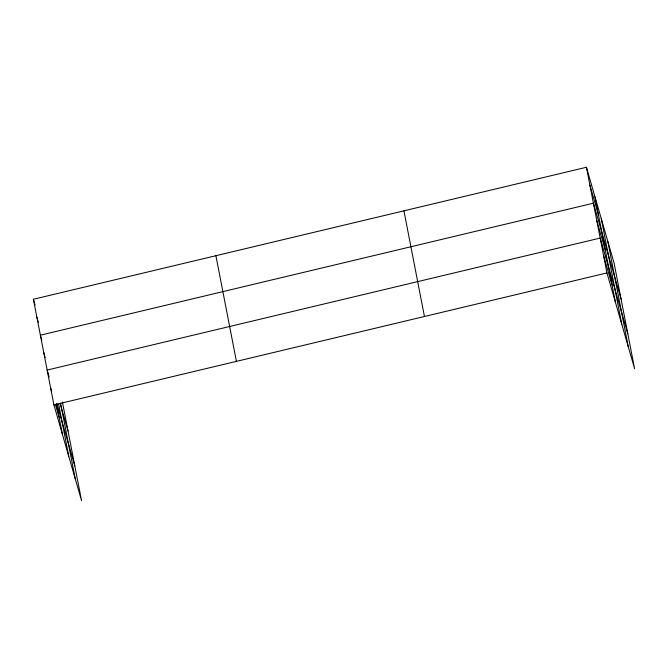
<?xml version="1.0" encoding="UTF-8"?>
<svg xmlns="http://www.w3.org/2000/svg" width="668" height="668" viewBox="0 0 668 668"><rect width="100%" height="100%" fill="white"/><g stroke="black" fill="none" stroke-linecap="round" stroke-linejoin="round"><path stroke-width="1" d="M62.408 402.044L81.571 500.724L53.916 404.925L33.4 299.264L586.429 167.276L614.084 263.075L634.6 368.736L606.953 272.936L586.429 167.276M53.916 404.925L606.953 272.936M589.919 185.236L598.453 214.804M621.056 298.997L593.409 203.197L40.372 335.186L41.8 340.121M596.791 220.632L605.325 250.208M627.828 333.866L600.181 238.067L47.144 370.055L49.14 376.961M603.563 255.502L612.097 285.069M33.4 299.264L35.103 305.176M36.89 317.225L38.31 322.151M60.095 403.505L68.027 430.985M43.762 352.62L45.182 357.555M56.83 403.597L74.799 465.855M50.534 387.49L51.67 391.431M55.369 404.249L59.068 417.057M607.771 241.215L628.296 346.884M601.275 218.703L621.791 324.364M594.963 196.843L615.487 302.504M403.931 210.829L424.447 316.498M215.898 255.71L236.422 361.371M60.554 403.146L75.259 478.873M58.6 404.048L68.762 456.353M56.429 403.497L62.45 434.492"/></g></svg>
